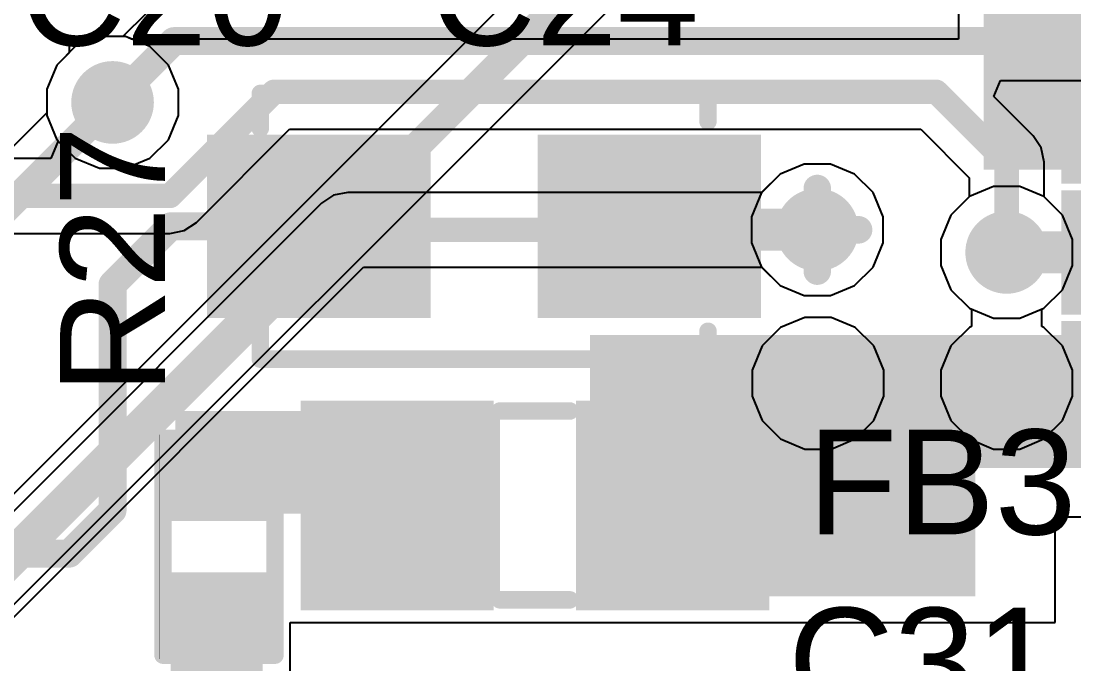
# Model space of a CAD drawing. Header units: inches. Extents: x -3 to 128, y -12 to 41.
# Drawn here: x 108.5 to 116.15, y 25.26 to 29.93 of the extents above; entities that cross this region are included whole.
import ezdxf

# ---------------------------------------------------------------- set-up
doc = ezdxf.new("R2010")
doc.units = ezdxf.units.IN
for name, color, linetype in [('Bottom Layer', 5, 'Continuous'), ('Layer 1', 16, 'Continuous'), ('Layer 2', 76, 'Continuous'), ('Top Layer', 1, 'Continuous'), ('Top Overlay', 2, 'Continuous'), ('Top Paste', 8, 'Continuous'), ('Top Solder', 216, 'Continuous'), ('Via Holes', 16, 'Continuous')]:
    doc.layers.add(name, color=color, linetype=linetype)
doc.styles.add('Arial', font='', dxfattribs={"height": 0.2})
doc.styles.get('Arial').set_extended_font_data('Arial')

msp = doc.modelspace()

# ---------------------------------------------------------------- hatches: boundary and pattern name
at = {"layer": 'Bottom Layer'}
h = msp.add_hatch(color=5, dxfattribs=at)
edge = h.paths.add_edge_path()
edge.add_arc((109.1685, 29.3357), 0.3, 0, 360)
h = msp.add_hatch(color=5, dxfattribs=at)
edge = h.paths.add_edge_path()
edge.add_arc((114.2863, 28.4106), 0.3, 0, 360)
h = msp.add_hatch(color=5, dxfattribs=at)
edge = h.paths.add_edge_path()
edge.add_arc((115.6616, 28.2464), 0.3, 0, 360)
h = msp.add_hatch(color=5, dxfattribs=at)
edge = h.paths.add_edge_path()
edge.add_arc((114.291, 27.2965), 0.3, 0, 360)
h = msp.add_hatch(color=5, dxfattribs=at)
edge = h.paths.add_edge_path()
edge.add_arc((115.6616, 27.2965), 0.3, 0, 360)
at = {"layer": 'Layer 1'}
h = msp.add_hatch(color=16, dxfattribs=at)
edge = h.paths.add_edge_path()
edge.add_arc((109.1685, 29.3357), 0.3, 0, 360)
h = msp.add_hatch(color=16, dxfattribs=at)
edge = h.paths.add_edge_path()
edge.add_arc((114.2863, 28.4106), 0.3, 0, 360)
h = msp.add_hatch(color=16, dxfattribs=at)
edge = h.paths.add_edge_path()
edge.add_arc((115.6616, 28.2464), 0.3, 0, 360)
h = msp.add_hatch(color=16, dxfattribs=at)
edge = h.paths.add_edge_path()
edge.add_arc((114.291, 27.2965), 0.3, 0, 360)
h = msp.add_hatch(color=16, dxfattribs=at)
edge = h.paths.add_edge_path()
edge.add_arc((115.6616, 27.2965), 0.3, 0, 360)
at = {"layer": 'Layer 2'}
h = msp.add_hatch(color=76, dxfattribs=at)
edge = h.paths.add_edge_path()
edge.add_arc((109.1685, 29.3357), 0.3, 0, 360)
h = msp.add_hatch(color=76, dxfattribs=at)
edge = h.paths.add_edge_path()
edge.add_arc((114.2863, 28.4106), 0.3, 0, 360)
h = msp.add_hatch(color=76, dxfattribs=at)
edge = h.paths.add_edge_path()
edge.add_arc((115.6616, 28.2464), 0.3, 0, 360)
h = msp.add_hatch(color=76, dxfattribs=at)
edge = h.paths.add_edge_path()
edge.add_arc((114.291, 27.2965), 0.3, 0, 360)
h = msp.add_hatch(color=76, dxfattribs=at)
edge = h.paths.add_edge_path()
edge.add_arc((115.6616, 27.2965), 0.3, 0, 360)
at = {"layer": 'Top Layer'}
for points in [[(115.4935, 28.8465), (117.1612, 28.8465), (117.1612, 30.9234), (115.4935, 30.9234)], [(111.3771, 27.871), (109.9571, 27.871), (109.9571, 29.001), (111.3771, 29.001)], [(113.7771, 27.871), (112.3571, 27.871), (112.3571, 29.001), (113.7771, 29.001)], [(112.6357, 25.7491), (115.433, 25.7491), (115.433, 27.6465), (112.6357, 27.6465)], [(112.6357, 26.6819), (117.9872, 26.6819), (117.9872, 27.6465), (112.6357, 27.6465)], [(109.6241, 26.3504), (111.9817, 26.3504), (111.9817, 27.0949), (109.6241, 27.0949)], [(110.6357, 25.7491), (111.9817, 25.7491), (111.9817, 27.0949), (110.6357, 27.0949)], [(110.6357, 27.0691), (111.8357, 27.0691), (111.8357, 25.7491), (110.6357, 25.7491)], [(112.6357, 27.0691), (113.8357, 27.0691), (113.8357, 25.7491), (112.6357, 25.7491)], [(109.6241, 26.8076), (110.2591, 26.8076), (110.2591, 26.3504), (109.6241, 26.3504)], [(109.591, 24.3527), (110.2591, 24.3527), (110.2591, 25.8678), (109.591, 25.8678)], [(109.6241, 25.8678), (110.2591, 25.8678), (110.2591, 25.4106), (109.6241, 25.4106)]]:
    msp.add_hatch(color=1, dxfattribs=at).paths.add_polyline_path(points)
h = msp.add_hatch(color=1, dxfattribs=at)
edge = h.paths.add_edge_path()
edge.add_arc((109.1685, 29.3357), 0.3, 0, 360)
h = msp.add_hatch(color=1, dxfattribs=at)
edge = h.paths.add_edge_path()
edge.add_arc((114.2863, 28.4106), 0.3, 0, 360)
h = msp.add_hatch(color=1, dxfattribs=at)
edge = h.paths.add_edge_path()
edge.add_arc((115.6616, 28.2464), 0.3, 0, 360)
h = msp.add_hatch(color=1, dxfattribs=at)
edge = h.paths.add_edge_path()
edge.add_arc((114.291, 27.2965), 0.3, 0, 360)
h = msp.add_hatch(color=1, dxfattribs=at)
edge = h.paths.add_edge_path()
edge.add_arc((115.6616, 27.2965), 0.3, 0, 360)
at = {"layer": 'Top Paste'}
for points in [[(111.3771, 27.871), (109.9571, 27.871), (109.9571, 29.001), (111.3771, 29.001)], [(113.7771, 27.871), (112.3571, 27.871), (112.3571, 29.001), (113.7771, 29.001)], [(110.6357, 27.0691), (111.8357, 27.0691), (111.8357, 25.7491), (110.6357, 25.7491)], [(112.6357, 27.0691), (113.8357, 27.0691), (113.8357, 25.7491), (112.6357, 25.7491)], [(109.6241, 26.8076), (110.2591, 26.8076), (110.2591, 26.3504), (109.6241, 26.3504)], [(109.6241, 25.8678), (110.2591, 25.8678), (110.2591, 25.4106), (109.6241, 25.4106)]]:
    msp.add_hatch(color=8, dxfattribs=at).paths.add_polyline_path(points)
at = {"layer": 'Top Solder'}
for points in [[(117.2628, 28.7449), (116.0596, 28.7449), (116.0596, 29.6481), (117.2628, 29.6481)], [(111.4787, 27.7694), (109.8555, 27.7694), (109.8555, 29.1026), (111.4787, 29.1026)], [(113.8787, 27.7694), (112.2555, 27.7694), (112.2555, 29.1026), (113.8787, 29.1026)], [(117.2628, 27.7949), (116.0596, 27.7949), (116.0596, 28.6981), (117.2628, 28.6981)], [(117.2628, 26.8449), (116.0596, 26.8449), (116.0596, 27.7481), (117.2628, 27.7481)], [(110.5341, 27.1707), (111.9373, 27.1707), (111.9373, 25.6475), (110.5341, 25.6475)], [(112.5341, 27.1707), (113.9373, 27.1707), (113.9373, 25.6475), (112.5341, 25.6475)], [(109.5691, 26.8626), (110.3141, 26.8626), (110.3141, 26.2954), (109.5691, 26.2954)], [(109.5691, 25.9228), (110.3141, 25.9228), (110.3141, 25.3556), (109.5691, 25.3556)]]:
    msp.add_hatch(color=216, dxfattribs=at).paths.add_polyline_path(points)
at = {"layer": 'Via Holes'}
h = msp.add_hatch(color=7, dxfattribs=at)
edge = h.paths.add_edge_path()
edge.add_arc((109.1685, 29.3357), 0.15, 0, 360)
h = msp.add_hatch(color=7, dxfattribs=at)
edge = h.paths.add_edge_path()
edge.add_arc((114.2863, 28.4106), 0.15, 0, 360)
h = msp.add_hatch(color=7, dxfattribs=at)
edge = h.paths.add_edge_path()
edge.add_arc((115.6616, 28.2464), 0.15, 0, 360)
h = msp.add_hatch(color=7, dxfattribs=at)
edge = h.paths.add_edge_path()
edge.add_arc((114.291, 27.2965), 0.15, 0, 360)
h = msp.add_hatch(color=7, dxfattribs=at)
edge = h.paths.add_edge_path()
edge.add_arc((115.6616, 27.2965), 0.15, 0, 360)

# ---------------------------------------------------------------- linework, layer by layer
at = {"layer": 'Bottom Layer'}
for p, q in [((113.8364, 31.8797), (107.953, 25.9964)), ((108.4394, 25.6769), (114.1558, 31.3934)), ((109.0735, 29.8135), (108.8978, 29.7407)), ((109.2635, 29.8135), (109.0735, 29.8135)), ((109.4391, 29.7407), (109.2635, 29.8135)), ((108.8978, 29.7407), (108.7634, 29.6063)), ((109.5736, 29.6063), (109.4391, 29.7407)), ((108.7634, 29.6063), (108.6907, 29.4307)), ((109.6463, 29.4307), (109.5736, 29.6063)), ((108.6907, 29.4307), (108.6907, 29.2406)), ((109.6463, 29.2406), (109.6463, 29.4307)), ((108.6907, 29.2406), (108.7634, 29.065)), ((109.5736, 29.065), (109.6463, 29.2406)), ((108.7634, 29.065), (108.8978, 28.9306)), ((109.4391, 28.9306), (109.5736, 29.065)), ((108.8978, 28.9306), (109.0735, 28.8579)), ((109.2635, 28.8579), (109.4391, 28.9306)), ((109.0735, 28.8579), (109.2635, 28.8579)), ((114.1913, 28.8884), (114.0157, 28.8156)), ((114.3814, 28.8884), (114.1913, 28.8884)), ((114.557, 28.8156), (114.3814, 28.8884)), ((114.0157, 28.8156), (113.8813, 28.6812)), ((114.6914, 28.6812), (114.557, 28.8156)), ((113.8813, 28.6812), (113.8085, 28.5056)), ((114.7641, 28.5056), (114.6914, 28.6812)), ((115.5666, 28.7242), (115.3909, 28.6514)), ((115.7566, 28.7242), (115.5666, 28.7242)), ((115.9323, 28.6514), (115.7566, 28.7242)), ((115.3909, 28.6514), (115.2565, 28.517)), ((116.0667, 28.517), (115.9323, 28.6514)), ((113.8085, 28.5056), (113.8085, 28.3155)), ((114.7641, 28.3155), (114.7641, 28.5056)), ((115.2565, 28.517), (115.1838, 28.3414)), ((116.1394, 28.3414), (116.0667, 28.517)), ((113.8085, 28.3155), (113.8813, 28.1399)), ((114.6914, 28.1399), (114.7641, 28.3155)), ((115.1838, 28.3414), (115.1838, 28.1513)), ((116.1394, 28.1513), (116.1394, 28.3414)), ((113.8813, 28.1399), (114.0157, 28.0055)), ((114.557, 28.0055), (114.6914, 28.1399)), ((115.1838, 28.1513), (115.2565, 27.9757)), ((116.0667, 27.9757), (116.1394, 28.1513)), ((114.0157, 28.0055), (114.1913, 27.9328)), ((114.3814, 27.9328), (114.557, 28.0055)), ((114.1913, 27.9328), (114.3814, 27.9328)), ((115.2565, 27.9757), (115.3909, 27.8413)), ((115.9323, 27.8413), (116.0667, 27.9757)), ((115.3909, 27.8413), (115.4063, 27.835)), ((115.4063, 27.835), (115.4063, 27.708)), ((115.9169, 27.835), (115.9323, 27.8413)), ((115.9169, 27.708), (115.9169, 27.835)), ((114.196, 27.7743), (114.0203, 27.7016)), ((114.386, 27.7743), (114.196, 27.7743)), ((114.5616, 27.7016), (114.386, 27.7743)), ((114.0203, 27.7016), (113.8859, 27.5672)), ((114.696, 27.5672), (114.5616, 27.7016)), ((115.3909, 27.7016), (115.2565, 27.5672)), ((115.4063, 27.708), (115.3909, 27.7016)), ((115.9323, 27.7016), (115.9169, 27.708)), ((116.0667, 27.5672), (115.9323, 27.7016)), ((113.8859, 27.5672), (113.8132, 27.3916)), ((114.7688, 27.3916), (114.696, 27.5672)), ((115.2565, 27.5672), (115.1838, 27.3916)), ((116.1394, 27.3916), (116.0667, 27.5672)), ((113.8132, 27.3916), (113.8132, 27.2015)), ((114.7688, 27.2015), (114.7688, 27.3916)), ((115.1838, 27.3916), (115.1838, 27.2015)), ((116.1394, 27.2015), (116.1394, 27.3916)), ((113.8132, 27.2015), (113.8859, 27.0259)), ((114.696, 27.0259), (114.7688, 27.2015)), ((115.1838, 27.2015), (115.2565, 27.0259)), ((116.0667, 27.0259), (116.1394, 27.2015)), ((113.8859, 27.0259), (114.0203, 26.8915)), ((114.5616, 26.8915), (114.696, 27.0259)), ((115.2565, 27.0259), (115.3909, 26.8915)), ((115.9323, 26.8915), (116.0667, 27.0259)), ((114.0203, 26.8915), (114.196, 26.8187)), ((114.386, 26.8187), (114.5616, 26.8915)), ((115.3909, 26.8915), (115.5666, 26.8187)), ((115.7566, 26.8187), (115.9323, 26.8915)), ((114.196, 26.8187), (114.386, 26.8187)), ((115.5666, 26.8187), (115.7566, 26.8187))]:
    msp.add_line(p, q, dxfattribs=at)
msp.add_lwpolyline([(108.1545, 25.7949, 0.2032, 0.2032, 0), (114.0378, 31.6783, 0.2032, 0.2032, 0)], format="xyseb", dxfattribs=at)
at = {"layer": 'Layer 1'}
for p, q in [((109.0735, 29.8135), (108.8978, 29.7407)), ((109.2635, 29.8135), (109.0735, 29.8135)), ((109.4391, 29.7407), (109.2635, 29.8135)), ((108.8978, 29.7407), (108.7634, 29.6063)), ((109.5736, 29.6063), (109.4391, 29.7407)), ((108.7634, 29.6063), (108.6907, 29.4307)), ((109.6463, 29.4307), (109.5736, 29.6063)), ((108.6907, 29.4307), (108.6907, 29.2406)), ((109.6463, 29.2406), (109.6463, 29.4307)), ((108.6907, 29.2406), (108.7634, 29.065)), ((109.5736, 29.065), (109.6463, 29.2406)), ((108.7634, 29.065), (108.8978, 28.9306)), ((109.4391, 28.9306), (109.5736, 29.065)), ((108.8978, 28.9306), (109.0735, 28.8579)), ((109.2635, 28.8579), (109.4391, 28.9306)), ((109.0735, 28.8579), (109.2635, 28.8579)), ((114.1913, 28.8884), (114.0157, 28.8156)), ((114.3814, 28.8884), (114.1913, 28.8884)), ((114.557, 28.8156), (114.3814, 28.8884)), ((114.0157, 28.8156), (113.8813, 28.6812)), ((114.6914, 28.6812), (114.557, 28.8156)), ((113.8813, 28.6812), (113.8085, 28.5056)), ((114.7641, 28.5056), (114.6914, 28.6812)), ((115.5666, 28.7242), (115.3909, 28.6514)), ((115.7566, 28.7242), (115.5666, 28.7242)), ((115.9323, 28.6514), (115.7566, 28.7242)), ((115.3909, 28.6514), (115.2565, 28.517)), ((116.0667, 28.517), (115.9323, 28.6514)), ((113.8085, 28.5056), (113.8085, 28.3155)), ((114.7641, 28.3155), (114.7641, 28.5056)), ((115.2565, 28.517), (115.1838, 28.3414)), ((116.1394, 28.3414), (116.0667, 28.517)), ((113.8085, 28.3155), (113.8813, 28.1399)), ((114.6914, 28.1399), (114.7641, 28.3155)), ((115.1838, 28.3414), (115.1838, 28.1513)), ((116.1394, 28.1513), (116.1394, 28.3414)), ((113.8813, 28.1399), (114.0157, 28.0055)), ((114.557, 28.0055), (114.6914, 28.1399)), ((115.1838, 28.1513), (115.2565, 27.9757)), ((116.0667, 27.9757), (116.1394, 28.1513)), ((114.0157, 28.0055), (114.1913, 27.9328)), ((114.3814, 27.9328), (114.557, 28.0055)), ((114.1913, 27.9328), (114.3814, 27.9328)), ((115.2565, 27.9757), (115.3909, 27.8413)), ((115.9323, 27.8413), (116.0667, 27.9757)), ((115.3909, 27.8413), (115.4063, 27.835)), ((115.4063, 27.835), (115.4063, 27.708)), ((115.9169, 27.835), (115.9323, 27.8413)), ((115.9169, 27.708), (115.9169, 27.835)), ((114.196, 27.7743), (114.0203, 27.7016)), ((114.386, 27.7743), (114.196, 27.7743)), ((114.5616, 27.7016), (114.386, 27.7743)), ((114.0203, 27.7016), (113.8859, 27.5672)), ((114.696, 27.5672), (114.5616, 27.7016)), ((115.3909, 27.7016), (115.2565, 27.5672)), ((115.4063, 27.708), (115.3909, 27.7016)), ((115.9323, 27.7016), (115.9169, 27.708)), ((116.0667, 27.5672), (115.9323, 27.7016)), ((113.8859, 27.5672), (113.8132, 27.3916)), ((114.7688, 27.3916), (114.696, 27.5672)), ((115.2565, 27.5672), (115.1838, 27.3916)), ((116.1394, 27.3916), (116.0667, 27.5672)), ((113.8132, 27.3916), (113.8132, 27.2015)), ((114.7688, 27.2015), (114.7688, 27.3916)), ((115.1838, 27.3916), (115.1838, 27.2015)), ((116.1394, 27.2015), (116.1394, 27.3916)), ((113.8132, 27.2015), (113.8859, 27.0259)), ((114.696, 27.0259), (114.7688, 27.2015)), ((115.1838, 27.2015), (115.2565, 27.0259)), ((116.0667, 27.0259), (116.1394, 27.2015)), ((113.8859, 27.0259), (114.0203, 26.8915)), ((114.5616, 26.8915), (114.696, 27.0259)), ((115.2565, 27.0259), (115.3909, 26.8915)), ((115.9323, 26.8915), (116.0667, 27.0259)), ((114.0203, 26.8915), (114.196, 26.8187)), ((114.386, 26.8187), (114.5616, 26.8915)), ((115.3909, 26.8915), (115.5666, 26.8187)), ((115.7566, 26.8187), (115.9323, 26.8915)), ((114.196, 26.8187), (114.386, 26.8187)), ((115.5666, 26.8187), (115.7566, 26.8187))]:
    msp.add_line(p, q, dxfattribs=at)
at = {"layer": 'Layer 2'}
for p, q in [((109.4121, 29.9822), (109.2434, 29.8135)), ((109.0735, 29.8135), (108.8978, 29.7407)), ((109.2434, 29.8135), (109.0735, 29.8135)), ((108.8978, 29.7407), (108.7634, 29.6063)), ((108.7634, 29.6063), (108.6907, 29.4307)), ((115.5687, 29.3785), (115.6173, 29.4959)), ((115.6173, 29.4959), (116.617, 29.4959)), ((108.6907, 29.4307), (108.6907, 29.2406)), ((115.8539, 29.0933), (115.5687, 29.3785)), ((108.6907, 29.2406), (108.7634, 29.065)), ((109.7778, 28.4645), (110.4538, 29.1405)), ((110.4538, 29.1405), (115.0376, 29.1405)), ((115.0376, 29.1405), (115.3897, 28.7884)), ((108.7634, 29.065), (108.7728, 29.0557)), ((115.9128, 29.0051), (115.8539, 29.0933)), ((108.7728, 29.0557), (108.7202, 28.9287)), ((115.9335, 28.901), (115.9128, 29.0051)), ((108.7202, 28.9287), (95.7303, 28.9287)), ((114.1913, 28.8884), (114.0157, 28.8156)), ((114.3814, 28.8884), (114.1913, 28.8884)), ((114.557, 28.8156), (114.3814, 28.8884)), ((115.9335, 28.6502), (115.9335, 28.901)), ((115.9335, 28.901), (115.9335, 28.901)), ((114.0157, 28.8156), (113.8825, 28.6825)), ((114.6914, 28.6812), (114.557, 28.8156)), ((115.3897, 28.7884), (115.3897, 28.6502)), ((110.8777, 28.6825), (110.7736, 28.6618)), ((113.8825, 28.6825), (110.8777, 28.6825)), ((114.7641, 28.5056), (114.6914, 28.6812)), ((110.6854, 28.6029), (107.5869, 25.5044)), ((110.7736, 28.6618), (110.6854, 28.6029)), ((115.3897, 28.6502), (115.2565, 28.517)), ((116.0667, 28.517), (115.9335, 28.6502)), ((109.6896, 28.4055), (109.7778, 28.4645)), ((114.7641, 28.3155), (114.7641, 28.5056)), ((115.2565, 28.517), (115.1838, 28.3414)), ((116.1394, 28.3414), (116.0667, 28.517)), ((95.6177, 28.3848), (109.5855, 28.3848)), ((109.5855, 28.3848), (109.6896, 28.4055)), ((114.6914, 28.1399), (114.7641, 28.3155)), ((115.1838, 28.3414), (115.1838, 28.1513)), ((116.1394, 28.1513), (116.1394, 28.3414)), ((108.0511, 25.1995), (110.9903, 28.1386)), ((110.9903, 28.1386), (113.8825, 28.1386)), ((113.8825, 28.1386), (114.0157, 28.0055)), ((114.557, 28.0055), (114.6914, 28.1399)), ((115.1838, 28.1513), (115.2565, 27.9757)), ((116.0667, 27.9757), (116.1394, 28.1513)), ((114.0157, 28.0055), (114.1913, 27.9328)), ((114.3814, 27.9328), (114.557, 28.0055)), ((114.1913, 27.9328), (114.3814, 27.9328)), ((115.2565, 27.9757), (115.3909, 27.8413)), ((115.9323, 27.8413), (116.0667, 27.9757)), ((115.3909, 27.8413), (115.5666, 27.7686)), ((115.7566, 27.7686), (115.9323, 27.8413)), ((115.5666, 27.7686), (115.7566, 27.7686))]:
    msp.add_line(p, q, dxfattribs=at)
for points in [[(109.1685, 29.3357, 0.2032, 0.2032, 0), (109.6136, 29.7807, 0.2032, 0.2032, 0)], [(109.6136, 29.7807, 0.2032, 0.2032, 0), (116.735, 29.7807, 0.2032, 0.2032, 0)], [(109.5855, 28.6567, 0.1778, 0.1778, 0), (110.3412, 29.4124, 0.1778, 0.1778, 0)], [(110.3412, 29.4124, 0.1778, 0.1778, 0), (115.1502, 29.4124, 0.1778, 0.1778, 0)], [(115.1502, 29.4124, 0.1778, 0.1778, 0), (115.6616, 28.901, 0.1778, 0.1778, 0)], [(115.6616, 28.2464, 0.1778, 0.1778, 0), (115.6616, 28.901, 0.1778, 0.1778, 0)], [(95.6177, 28.6567, 0.1778, 0.1778, 0), (109.5855, 28.6567, 0.1778, 0.1778, 0)], [(107.7792, 25.3121, 0.1778, 0.1778, 0), (110.8777, 28.4106, 0.1778, 0.1778, 0)], [(110.8777, 28.4106, 0.1778, 0.1778, 0), (114.2863, 28.4106, 0.1778, 0.1778, 0)]]:
    msp.add_lwpolyline(points, format="xyseb", dxfattribs=at)
for points in [[(109.5628, 29.7807, 0.1016, 0.1016, 1), (109.6644, 29.7807, 0.1016, 0.1016, 1)], [(109.5628, 29.7807, 0.1016, 0.1016, 1), (109.6644, 29.7807, 0.1016, 0.1016, 1)], [(110.2968, 29.4124, 0.0889, 0.0889, 1), (110.3857, 29.4124, 0.0889, 0.0889, 1)], [(110.2968, 29.4124, 0.0889, 0.0889, 1), (110.3857, 29.4124, 0.0889, 0.0889, 1)], [(115.1057, 29.4124, 0.0889, 0.0889, 1), (115.1946, 29.4124, 0.0889, 0.0889, 1)], [(115.1057, 29.4124, 0.0889, 0.0889, 1), (115.1946, 29.4124, 0.0889, 0.0889, 1)], [(109.1177, 29.3357, 0.1016, 0.1016, 1), (109.2193, 29.3357, 0.1016, 0.1016, 1)], [(115.6172, 28.901, 0.0889, 0.0889, 1), (115.7061, 28.901, 0.0889, 0.0889, 1)], [(115.6172, 28.901, 0.0889, 0.0889, 1), (115.7061, 28.901, 0.0889, 0.0889, 1)], [(109.5411, 28.6567, 0.0889, 0.0889, 1), (109.63, 28.6567, 0.0889, 0.0889, 1)], [(109.5411, 28.6567, 0.0889, 0.0889, 1), (109.63, 28.6567, 0.0889, 0.0889, 1)], [(110.8332, 28.4106, 0.0889, 0.0889, 1), (110.9221, 28.4106, 0.0889, 0.0889, 1)], [(110.8332, 28.4106, 0.0889, 0.0889, 1), (110.9221, 28.4106, 0.0889, 0.0889, 1)], [(114.2419, 28.4106, 0.0889, 0.0889, 1), (114.3308, 28.4106, 0.0889, 0.0889, 1)], [(115.6172, 28.2464, 0.0889, 0.0889, 1), (115.7061, 28.2464, 0.0889, 0.0889, 1)]]:
    msp.add_lwpolyline(points, format="xyseb", close=True, dxfattribs=at)
at = {"layer": 'Top Layer'}
for p, q in [((115.3122, 30.9234), (115.3122, 29.7959)), ((109.0311, 29.7959), (108.8535, 29.7959)), ((108.8535, 29.7959), (108.8535, 29.6963)), ((109.0735, 29.8135), (109.0311, 29.7959)), ((109.2635, 29.8135), (109.0735, 29.8135)), ((109.3059, 29.7959), (109.2635, 29.8135)), ((115.3122, 29.7959), (109.3059, 29.7959)), ((108.8535, 29.6963), (108.7634, 29.6063)), ((108.7634, 29.6063), (108.6907, 29.4307)), ((108.6907, 29.4307), (108.6907, 29.2607)), ((108.6907, 29.2607), (107.5887, 28.1587)), ((116.0131, 25.5591), (116.0131, 26.3263)), ((116.0131, 26.3263), (122.3003, 26.3263)), ((110.4579, 24.2545), (110.4579, 25.5591)), ((110.4579, 25.5591), (116.0131, 25.5591))]:
    msp.add_line(p, q, dxfattribs=at)
for points in [[(107.7901, 27.9573, 0.2032, 0.2032, 0), (109.1685, 29.3357, 0.2032, 0.2032, 0)], [(116.0131, 29.1965, 0.3048, 0.3048, 0), (116.6612, 29.1965, 0.3048, 0.3048, 0)], [(109.1685, 28.0135, 0.2032, 0.2032, 0), (109.591, 28.436, 0.2032, 0.2032, 0)], [(109.591, 28.436, 0.2032, 0.2032, 0), (110.6671, 28.436, 0.2032, 0.2032, 0)], [(113.0925, 28.4106, 0.3048, 0.3048, 0), (114.2863, 28.4106, 0.3048, 0.3048, 0)], [(113.0671, 28.436, 0.1778, 0.1778, 0), (113.0925, 28.4106, 0.1778, 0.1778, 0)], [(115.6618, 28.2465, 0.3048, 0.3048, 0), (116.6612, 28.2465, 0.3048, 0.3048, 0)], [(109.1685, 26.3741, 0.2032, 0.2032, 0), (109.1685, 28.0135, 0.2032, 0.2032, 0)], [(108.8535, 26.0591, 0.2032, 0.2032, 0), (109.1685, 26.3741, 0.2032, 0.2032, 0)], [(107.7901, 26.0591, 0.2032, 0.2032, 0), (108.8535, 26.0591, 0.2032, 0.2032, 0)]]:
    msp.add_lwpolyline(points, format="xyseb", dxfattribs=at)
for points in [[(109.1177, 29.3357, 0.1016, 0.1016, 1), (109.2193, 29.3357, 0.1016, 0.1016, 1)], [(115.9369, 29.1965, 0.1524, 0.1524, 1), (116.0893, 29.1965, 0.1524, 0.1524, 1)], [(109.5402, 28.436, 0.1016, 0.1016, 1), (109.6418, 28.436, 0.1016, 0.1016, 1)], [(109.5402, 28.436, 0.1016, 0.1016, 1), (109.6418, 28.436, 0.1016, 0.1016, 1)], [(110.6163, 28.436, 0.1016, 0.1016, 1), (110.7179, 28.436, 0.1016, 0.1016, 1)], [(113.0163, 28.4106, 0.1524, 0.1524, 1), (113.1687, 28.4106, 0.1524, 0.1524, 1)], [(113.0227, 28.436, 0.0889, 0.0889, 1), (113.1116, 28.436, 0.0889, 0.0889, 1)], [(114.2101, 28.4106, 0.1524, 0.1524, 1), (114.3625, 28.4106, 0.1524, 0.1524, 1)], [(113.0481, 28.4106, 0.0889, 0.0889, 1), (113.137, 28.4106, 0.0889, 0.0889, 1)], [(115.5856, 28.2465, 0.1524, 0.1524, 1), (115.738, 28.2465, 0.1524, 0.1524, 1)], [(109.1177, 28.0135, 0.1016, 0.1016, 1), (109.2193, 28.0135, 0.1016, 0.1016, 1)], [(109.1177, 28.0135, 0.1016, 0.1016, 1), (109.2193, 28.0135, 0.1016, 0.1016, 1)], [(109.1177, 26.3741, 0.1016, 0.1016, 1), (109.2193, 26.3741, 0.1016, 0.1016, 1)], [(109.1177, 26.3741, 0.1016, 0.1016, 1), (109.2193, 26.3741, 0.1016, 0.1016, 1)], [(108.8027, 26.0591, 0.1016, 0.1016, 1), (108.9043, 26.0591, 0.1016, 0.1016, 1)], [(108.8027, 26.0591, 0.1016, 0.1016, 1), (108.9043, 26.0591, 0.1016, 0.1016, 1)]]:
    msp.add_lwpolyline(points, format="xyseb", close=True, dxfattribs=at)
at = {"layer": 'Top Overlay'}
for points in [[(110.2415, 29.1472, 0.127, 0.127, 0), (110.2415, 29.4012, 0.127, 0.127, 0)], [(110.2415, 29.4012, 0.127, 0.127, 0), (113.4927, 29.4012, 0.127, 0.127, 0)], [(113.4927, 29.198, 0.127, 0.127, 0), (113.4927, 29.4012, 0.127, 0.127, 0)], [(114.2863, 28.1106, 0.2, 0.2, 0), (114.2863, 28.7106, 0.2, 0.2, 0)], [(113.9863, 28.4106, 0.2, 0.2, 0), (114.5863, 28.4106, 0.2, 0.2, 0)], [(110.2415, 27.4708, 0.127, 0.127, 0), (110.2415, 27.7248, 0.127, 0.127, 0)], [(113.4927, 27.4708, 0.127, 0.127, 0), (113.4927, 27.674, 0.127, 0.127, 0)], [(110.2415, 27.4708, 0.127, 0.127, 0), (113.4927, 27.4708, 0.127, 0.127, 0)], [(111.9817, 27.0949, 0.127, 0.127, 0), (112.4897, 27.0949, 0.127, 0.127, 0)], [(109.5352, 26.8965, 0.127, 0.127, 0), (110.348, 26.8965, 0.127, 0.127, 0)], [(109.5352, 25.3217, 0.127, 0.127, 0), (109.5352, 26.8965, 0.127, 0.127, 0)], [(109.5098, 25.2963, 0.00323, 0.00323, 0), (109.5098, 26.9219, 0.00323, 0.00323, 0)], [(110.348, 25.3217, 0.127, 0.127, 0), (110.348, 26.8965, 0.127, 0.127, 0)], [(111.9817, 25.7233, 0.127, 0.127, 0), (112.4897, 25.7233, 0.127, 0.127, 0)], [(109.5352, 25.3217, 0.127, 0.127, 0), (110.348, 25.3217, 0.127, 0.127, 0)]]:
    msp.add_lwpolyline(points, format="xyseb", dxfattribs=at)
for points in [[(110.2098, 29.4012, 0.0635, 0.0635, 1), (110.2733, 29.4012, 0.0635, 0.0635, 1)], [(110.2098, 29.4012, 0.0635, 0.0635, 1), (110.2733, 29.4012, 0.0635, 0.0635, 1)], [(113.461, 29.4012, 0.0635, 0.0635, 1), (113.5245, 29.4012, 0.0635, 0.0635, 1)], [(113.461, 29.4012, 0.0635, 0.0635, 1), (113.5245, 29.4012, 0.0635, 0.0635, 1)], [(110.2098, 29.1472, 0.0635, 0.0635, 1), (110.2733, 29.1472, 0.0635, 0.0635, 1)], [(113.461, 29.198, 0.0635, 0.0635, 1), (113.5245, 29.198, 0.0635, 0.0635, 1)], [(114.2363, 28.7106, 0.1, 0.1, 1), (114.3363, 28.7106, 0.1, 0.1, 1)], [(113.9363, 28.4106, 0.1, 0.1, 1), (114.0363, 28.4106, 0.1, 0.1, 1)], [(114.5363, 28.4106, 0.1, 0.1, 1), (114.6363, 28.4106, 0.1, 0.1, 1)], [(114.2363, 28.1106, 0.1, 0.1, 1), (114.3363, 28.1106, 0.1, 0.1, 1)], [(110.2098, 27.7248, 0.0635, 0.0635, 1), (110.2733, 27.7248, 0.0635, 0.0635, 1)], [(113.461, 27.674, 0.0635, 0.0635, 1), (113.5245, 27.674, 0.0635, 0.0635, 1)], [(110.2098, 27.4708, 0.0635, 0.0635, 1), (110.2733, 27.4708, 0.0635, 0.0635, 1)], [(110.2098, 27.4708, 0.0635, 0.0635, 1), (110.2733, 27.4708, 0.0635, 0.0635, 1)], [(113.461, 27.4708, 0.0635, 0.0635, 1), (113.5245, 27.4708, 0.0635, 0.0635, 1)], [(113.461, 27.4708, 0.0635, 0.0635, 1), (113.5245, 27.4708, 0.0635, 0.0635, 1)], [(111.9499, 27.0949, 0.0635, 0.0635, 1), (112.0134, 27.0949, 0.0635, 0.0635, 1)], [(112.4579, 27.0949, 0.0635, 0.0635, 1), (112.5214, 27.0949, 0.0635, 0.0635, 1)], [(109.5035, 26.8965, 0.0635, 0.0635, 1), (109.567, 26.8965, 0.0635, 0.0635, 1)], [(109.5035, 26.8965, 0.0635, 0.0635, 1), (109.567, 26.8965, 0.0635, 0.0635, 1)], [(109.509, 26.9219, 0.00161, 0.00161, 1), (109.5106, 26.9219, 0.00161, 0.00161, 1)], [(110.3163, 26.8965, 0.0635, 0.0635, 1), (110.3798, 26.8965, 0.0635, 0.0635, 1)], [(110.3163, 26.8965, 0.0635, 0.0635, 1), (110.3798, 26.8965, 0.0635, 0.0635, 1)], [(111.9499, 25.7233, 0.0635, 0.0635, 1), (112.0134, 25.7233, 0.0635, 0.0635, 1)], [(112.4579, 25.7233, 0.0635, 0.0635, 1), (112.5214, 25.7233, 0.0635, 0.0635, 1)], [(109.5035, 25.3217, 0.0635, 0.0635, 1), (109.567, 25.3217, 0.0635, 0.0635, 1)], [(109.5035, 25.3217, 0.0635, 0.0635, 1), (109.567, 25.3217, 0.0635, 0.0635, 1)], [(110.3163, 25.3217, 0.0635, 0.0635, 1), (110.3798, 25.3217, 0.0635, 0.0635, 1)], [(110.3163, 25.3217, 0.0635, 0.0635, 1), (110.3798, 25.3217, 0.0635, 0.0635, 1)], [(109.509, 25.2963, 0.00161, 0.00161, 1), (109.5106, 25.2963, 0.00161, 0.00161, 1)]]:
    msp.add_lwpolyline(points, format="xyseb", close=True, dxfattribs=at)

# ---------------------------------------------------------------- texts
at = {"layer": 'Top Overlay', "style": 'Arial'}
for s, p in [('C20', (108.4941, 29.7493)), ('C24', (111.474, 29.7493)), ('FB3', (114.2157, 26.1981)), ('C31', (114.0744, 24.9041))]:
    msp.add_text(s, height=0.762, dxfattribs=at).set_placement(p)
msp.add_text('R27', height=0.762, rotation=90, dxfattribs=at).set_placement((109.5494, 27.2157))

doc.saveas('drawing.dxf')
